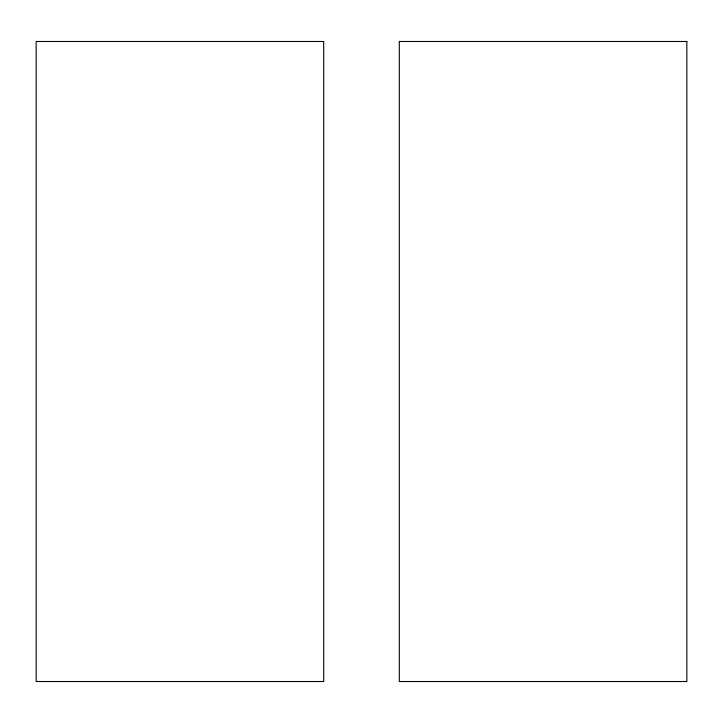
<?xml version="1.0" encoding="UTF-8"?>
<svg xmlns="http://www.w3.org/2000/svg" width="723" height="723" viewBox="0 0 723 723"><rect width="100%" height="100%" fill="white"/><g stroke="black" fill="none" stroke-linecap="round" stroke-linejoin="round"><path stroke-width="1.08" d="M323.705 41.482L36.15 41.482L36.15 681.518L323.705 681.518L323.705 41.482M686.85 41.482L399.295 41.482L399.295 681.518L686.85 681.518L686.85 41.482"/></g></svg>
